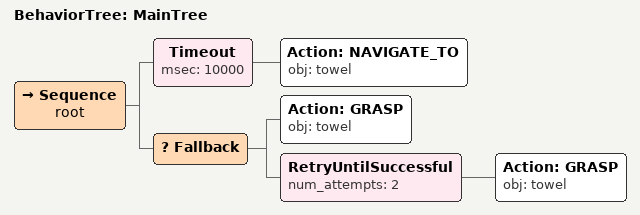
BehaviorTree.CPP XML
<root main_tree_to_execute="MainTree">
  <BehaviorTree ID="MainTree">
    <Sequence name="root">
      <!-- Timeout: Prevent getting stuck during navigation -->
      <Timeout msec="10000">
        <Action ID="NAVIGATE_TO" obj="towel"/>
      </Timeout>
      <!-- Fallback: Retry grasp if initial attempt fails -->
      <Fallback>
        <Action ID="GRASP" obj="towel"/>
        <!-- Retry: Up to 2 more grasp attempts for recovery -->
        <RetryUntilSuccessful num_attempts="2">
          <Action ID="GRASP" obj="towel"/>
        </RetryUntilSuccessful>
      </Fallback>
    </Sequence>
  </BehaviorTree>
</root>
